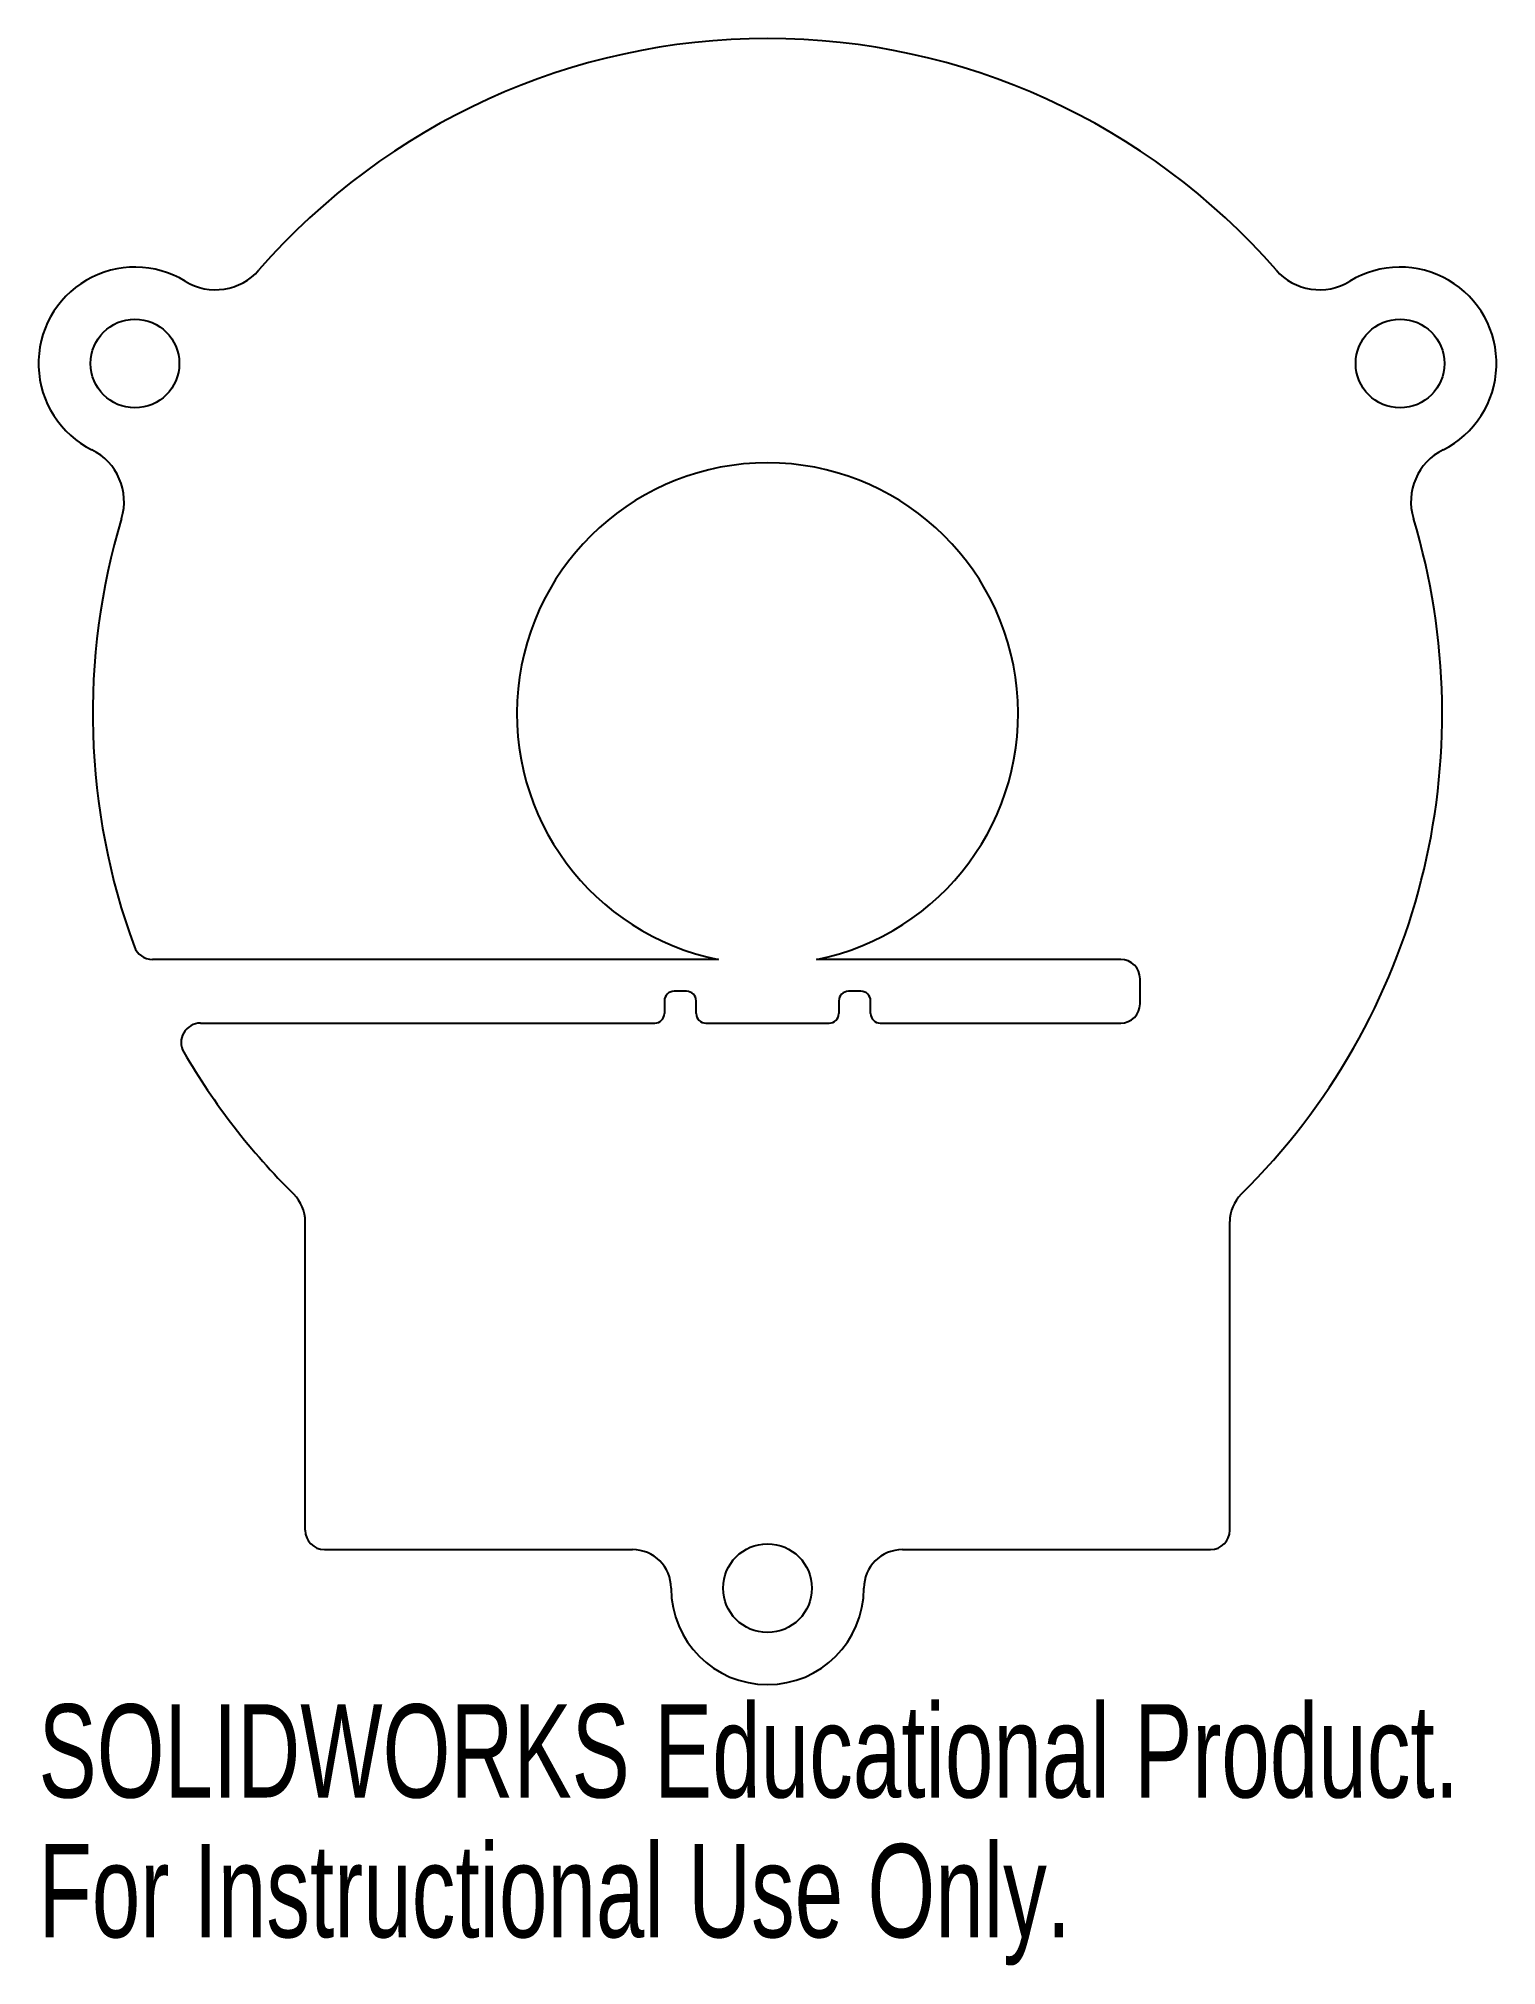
# Model space of a CAD drawing. Header units: millimetres. Extents: x -70.6 to 5, y -88.3 to 11.6.
import ezdxf

# ---------------------------------------------------------------- set-up
doc = ezdxf.new("R2010")
doc.units = ezdxf.units.MM
doc.styles.add('SLDTEXTSTYLE0', font='TXT', dxfattribs={"width": 0.7})

msp = doc.modelspace()

# ---------------------------------------------------------------- linework, layer by layer
at = {"color": 7, "linetype": 'Continuous', "lineweight": 25}
for p, q in [((-35.322, -36.101), (-64.69, -36.101)), ((-14.459, -36.101), (-30.248, -36.101)), ((-36.985, -37.751), (-37.635, -37.751)), ((-27.935, -37.751), (-28.585, -37.751)), ((-13.459, -38.401), (-13.459, -37.101)), ((-38.135, -38.251), (-38.135, -38.901)), ((-36.485, -38.901), (-36.485, -38.251)), ((-29.085, -38.251), (-29.085, -38.901)), ((-27.435, -38.901), (-27.435, -38.251)), ((-62.201, -39.401), (-38.635, -39.401)), ((-35.985, -39.401), (-29.585, -39.401)), ((-26.935, -39.401), (-14.459, -39.401)), ((-56.765, -65.701), (-56.765, -49.696)), ((-8.805, -65.701), (-8.805, -49.696)), ((-55.765, -66.701), (-39.785, -66.701)), ((-25.785, -66.701), (-9.805, -66.701))]:
    msp.add_line(p, q, dxfattribs=at)
for centre in [(-65.6, -5.201), (0.03, -5.201), (-32.785, -68.701)]:
    msp.add_circle(centre, 2.3, dxfattribs=at)
for centre, radius, start, end in [((-32.785, -23.351), 35, 41.08836, 138.91164), ((-65.6, -5.201), 5, 58.54553, 243.56051), ((-61.425, 1.623), 3, 238.54553, 318.91164), ((-4.145, 1.623), 3, 221.08836, 301.45447), ((0.03, -5.201), 5, 296.43949, 121.45447), ((-69.162, -12.365), 3, 343.19441, 63.56051), ((3.592, -12.365), 3, 116.43949, 196.80559), ((-32.785, -23.351), 13, 281.25471, 258.74529), ((-32.785, -23.351), 35, 163.19441, 200.21771), ((-32.785, -23.351), 35, 314.60073, 16.80559), ((-64.69, -35.101), 1, 200.21771, 270), ((-14.459, -37.101), 1, 0, 90), ((-37.635, -38.251), 0.5, 90, 180), ((-36.985, -38.251), 0.5, 0, 90), ((-28.585, -38.251), 0.5, 90, 180), ((-27.935, -38.251), 0.5, 0, 90), ((-38.635, -38.901), 0.5, 270, 0), ((-35.985, -38.901), 0.5, 180, 270), ((-29.585, -38.901), 0.5, 270, 0), ((-26.935, -38.901), 0.5, 180, 270), ((-14.459, -38.401), 1, 270, 0), ((-62.201, -40.401), 1, 90, 210.09734), ((-32.785, -23.351), 35, 210.09734, 225.39927), ((-58.765, -49.696), 2, 0, 45.39927), ((-6.805, -49.696), 2, 134.60073, 180), ((-55.765, -65.701), 1, 180, 270), ((-9.805, -65.701), 1, 270, 0), ((-39.785, -68.701), 2, 0, 90), ((-25.785, -68.701), 2, 90, 180), ((-32.785, -68.701), 5, 180, 0)]:
    msp.add_arc(centre, radius, start, end, dxfattribs=at)

# ---------------------------------------------------------------- texts
at = {"color": 7, "linetype": 'Continuous', "char_height": 4.83362, "attachment_point": 1, "style": 'SLDTEXTSTYLE0'}
for s, insert in [('SOLIDWORKS Educational Product.', (-70.6, -74.721)), ('For Instructional Use Only.', (-70.6, -81.971))]:
    msp.add_mtext(s, dxfattribs=dict(at, insert=insert))

doc.saveas('drawing.dxf')
